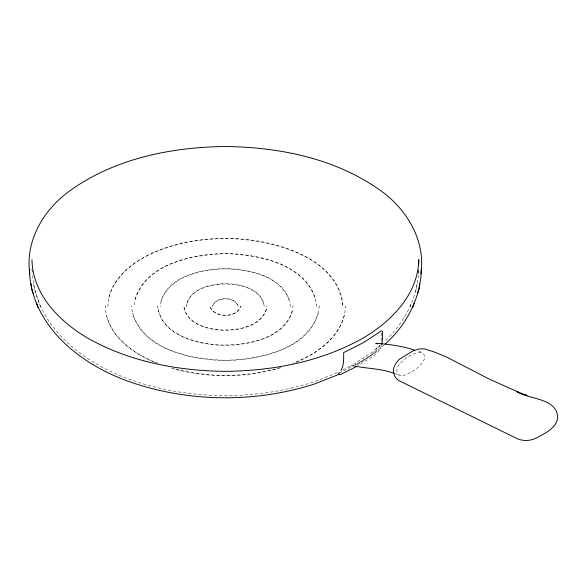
<?xml version="1.0" encoding="UTF-8"?>
<svg xmlns="http://www.w3.org/2000/svg" width="587" height="587" viewBox="0 0 587 587"><rect width="100%" height="100%" fill="white"/><g stroke="black" fill="none" stroke-linecap="round" stroke-linejoin="round"><path stroke-width="0.44" stroke-dasharray="2.94 2.2" d="M381.11 340.856L381.433 332.44M417.108 283.572L416.587 288.261L415.068 292.693M418.67 269.785C417.981 297.514 404.142 323.584 383.876 342.074M418.245 273.557L418.656 269.91M381.411 345.516C378.608 355.81 366.699 359.075 359.244 365.129L357.615 365.95M410.188 306.869L411.663 302.547M108.925 297.558C114.56 275.736 134.342 261.479 153.867 252.615C181.104 240.919 211.247 237.192 240.685 239.188C280.483 243.069 338.163 258.801 342.793 306.407L342.793 306.084C342.419 284.761 325.792 268.193 308.402 258.141C283.176 244.053 254.024 238.542 225.357 238.285C196.696 238.542 167.537 244.053 142.318 258.141C124.833 268.237 108.133 284.952 107.92 306.407L107.92 306.084M134.893 299.531C146.97 263.526 192.022 254.655 225.357 253.723C258.698 254.655 303.75 263.526 315.821 299.531M160.86 301.505C169.746 275.919 201.348 269.389 225.357 268.846C249.365 269.389 280.975 275.919 289.861 301.505M212.795 305.453C217.051 296.538 235.079 296.538 238.036 306.407C235.739 295.907 214.981 295.907 212.685 306.407L212.685 306.084M266.491 309.21C259.836 327.223 236.81 330.694 219.942 329.835C205.692 328.566 185.741 322.828 183.878 306.084C186.057 324.963 209.508 330.136 225.357 330.356C241.213 330.136 264.656 324.971 266.843 306.084L266.843 306.407M292.451 311.183C281.973 340.68 243.722 346.066 216.522 344.826C193.277 342.757 160.728 333.394 157.683 306.084C160.97 336.901 199.954 344.87 225.357 345.479C250.766 344.87 289.743 336.909 293.03 306.084L293.03 306.407M318.418 313.157C306.003 350.197 259.652 359.325 225.357 360.279C191.061 359.325 144.718 350.197 132.295 313.157M344.386 315.131C337.921 339.418 314.977 354.731 292.73 363.28M379.84 345.67L377.874 349.126L374.528 352.706L355.216 365.055M380.508 344.987L372.422 351.973L353.359 364.571M384.448 344.708L374.22 353.543L356.331 365.378M337.173 372.767L313.289 382.086C256.541 400.136 194.172 400.136 137.431 382.086L134.849 381.183C87.382 365.591 36.717 329.358 32.681 275.376M342.837 369.898L350.931 365.804M339.161 373.185L352.009 366.677M355.142 364.725C363.375 360.102 376.047 355.355 377.734 344.863M295.995 362.34C319.482 352.706 344.738 333.805 345.413 306.084L345.413 306.407M280.102 367.616C245.52 377.727 207.981 377.94 173.253 368.372M280.982 367.689C244.977 378.366 205.736 378.366 169.731 367.689M421.106 352.244C412.514 352.802 404.245 358.598 398.8 365.121C395.535 368.673 396.313 376.561 402.455 375.504C411.179 374.968 437.55 355.553 416.931 350.806M394.809 373.603L400.363 375.445M157.984 363.28C135.744 354.731 112.792 339.418 106.328 315.131M154.719 362.34C131.231 352.706 105.983 333.805 105.3 306.084L105.3 306.407M263.893 303.479C257.656 286.603 236.091 283.352 220.286 284.159C206.932 285.348 188.236 290.719 186.49 306.407C188.515 288.709 210.506 283.851 225.357 283.646C240.215 283.851 262.198 288.701 264.223 306.407L264.223 306.084M210.197 307.236C215.334 317.993 237.082 317.993 240.655 306.084C237.764 318.668 212.956 318.668 210.065 306.084L210.065 306.407M40.532 306.869L34.134 288.261L33.613 283.572M32.27 271.737L31.955 269L32.307 272.155M319.225 306.407L319.225 306.084C314.83 348.553 260.276 359.868 225.357 360.601C190.445 359.868 135.891 348.553 131.495 306.084L131.495 306.407M316.606 306.084L316.606 306.407C312.343 265.119 259.3 254.112 225.357 253.408C191.413 254.112 138.378 265.119 134.115 306.407L134.115 306.084M290.411 306.084L290.411 306.407C287.263 276.77 249.791 269.11 225.357 268.523C200.93 269.11 163.457 276.77 160.302 306.407L160.302 306.084"/><path stroke-width="0.88" d="M419.69 283.873L419.162 288.657L417.577 293.287M420.835 273.931C425.905 240.986 407.048 209.522 380.86 190.782C336.058 158.571 279.691 147.132 225.357 146.508C171.03 147.132 114.663 158.571 69.853 190.782C43.673 209.522 24.808 240.986 29.886 273.931M421.363 269.103C420.813 297.925 406.365 325.095 385.131 344.114M381.66 344.686L382.614 338.163L382.364 331.046M412.632 307.647L414.173 303.141M340.93 370.456C344.136 365.085 343.652 358.613 343.659 352.611L363.786 342.419L381.433 330.804M395.344 364.329C391.727 369.913 393.679 378.571 400.063 381.198L515.804 437.968C522.628 441.666 531.14 441.116 537.795 437.3C545.719 432.832 557.342 427.578 557.65 416.88C556.579 397.795 528.322 399.483 516.905 391.602L527.016 395.535L524.477 394.537M395.719 363.61L399.021 359.442L412.91 350.938L419.265 348.898L424.276 348.803L434.27 351.973L447.169 357.336L488.744 378.842L519.4 392.586M338.354 373.589L339.389 372.334M339.169 374.293L314.214 384.111C256.871 402.344 193.842 402.344 136.507 384.111L133.807 383.164C83.229 366.831 30.597 326.988 29.35 269.103M355.993 366.78L340.526 374.609L338.552 374.345M351.525 365.452C365.488 368.695 380.339 368.21 394.016 373.361M414.422 350.05C401.926 345.919 388.763 344.305 375.753 343.219L377.008 343.762M33.136 293.287L31.559 288.657L31.03 283.873M36.548 303.141L38.082 307.647M31.969 259.674C32.593 294.791 59.977 322.08 88.615 338.626C130.145 361.827 178.155 370.903 225.357 371.329C272.559 370.903 320.575 361.827 362.106 338.626C390.744 322.08 418.127 294.791 418.751 259.674L418.751 264.832"/></g></svg>
